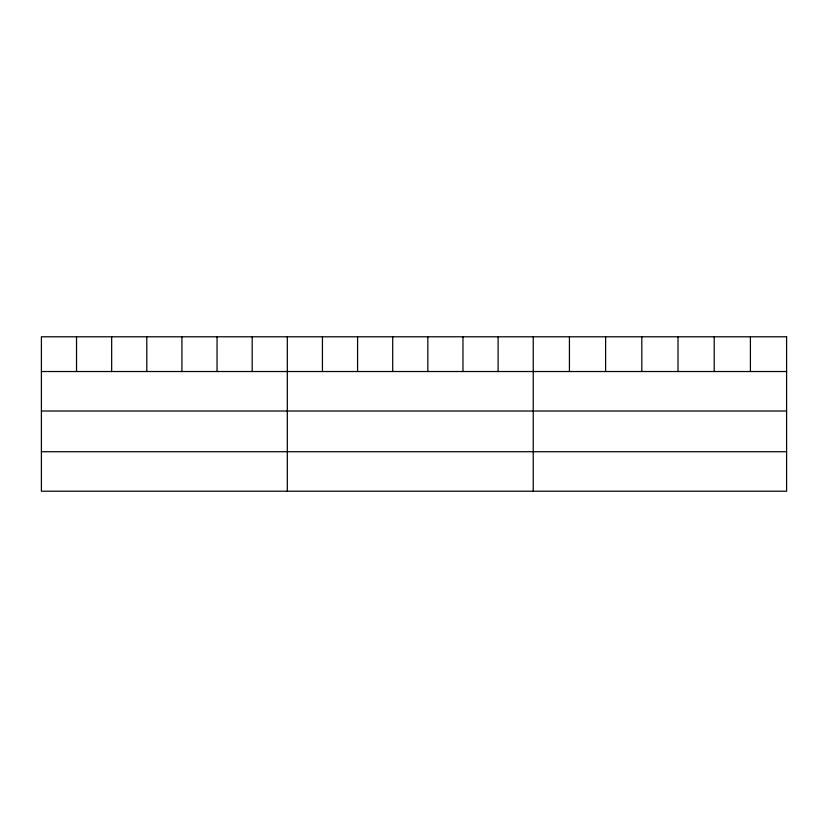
<?xml version="1.0" encoding="UTF-8"?>
<svg xmlns="http://www.w3.org/2000/svg" width="828" height="828" viewBox="0 0 828 828"><rect width="100%" height="100%" fill="white"/><g stroke="black" fill="none" stroke-linecap="round" stroke-linejoin="round"><path stroke-width="1.24" d="M41.4 371.524L786.6 371.524M41.4 411.019L786.6 411.019M41.4 451.715L786.6 451.715M750.406 336.789L750.406 371.524M714.212 336.789L714.212 371.524M678.018 336.789L678.018 371.524M641.814 336.789L641.814 371.524M605.62 336.789L605.62 371.524M569.426 336.789L569.426 371.524M533.232 336.789L533.232 491.211M498.104 336.789L498.104 371.524M462.966 336.789L462.966 371.524M427.838 336.789L427.838 371.524M392.71 336.789L392.71 371.524M357.582 336.789L357.582 371.524M322.444 336.789L322.444 371.524M287.316 336.789L287.316 491.211M252.188 336.789L252.188 371.524M217.05 336.789L217.05 371.524M181.922 336.789L181.922 371.524M146.794 336.789L146.794 371.524M111.666 336.789L111.666 371.524M76.528 336.789L76.528 371.524M786.6 336.789L41.4 336.789L41.4 491.211L786.6 491.211L786.6 336.789"/></g></svg>
